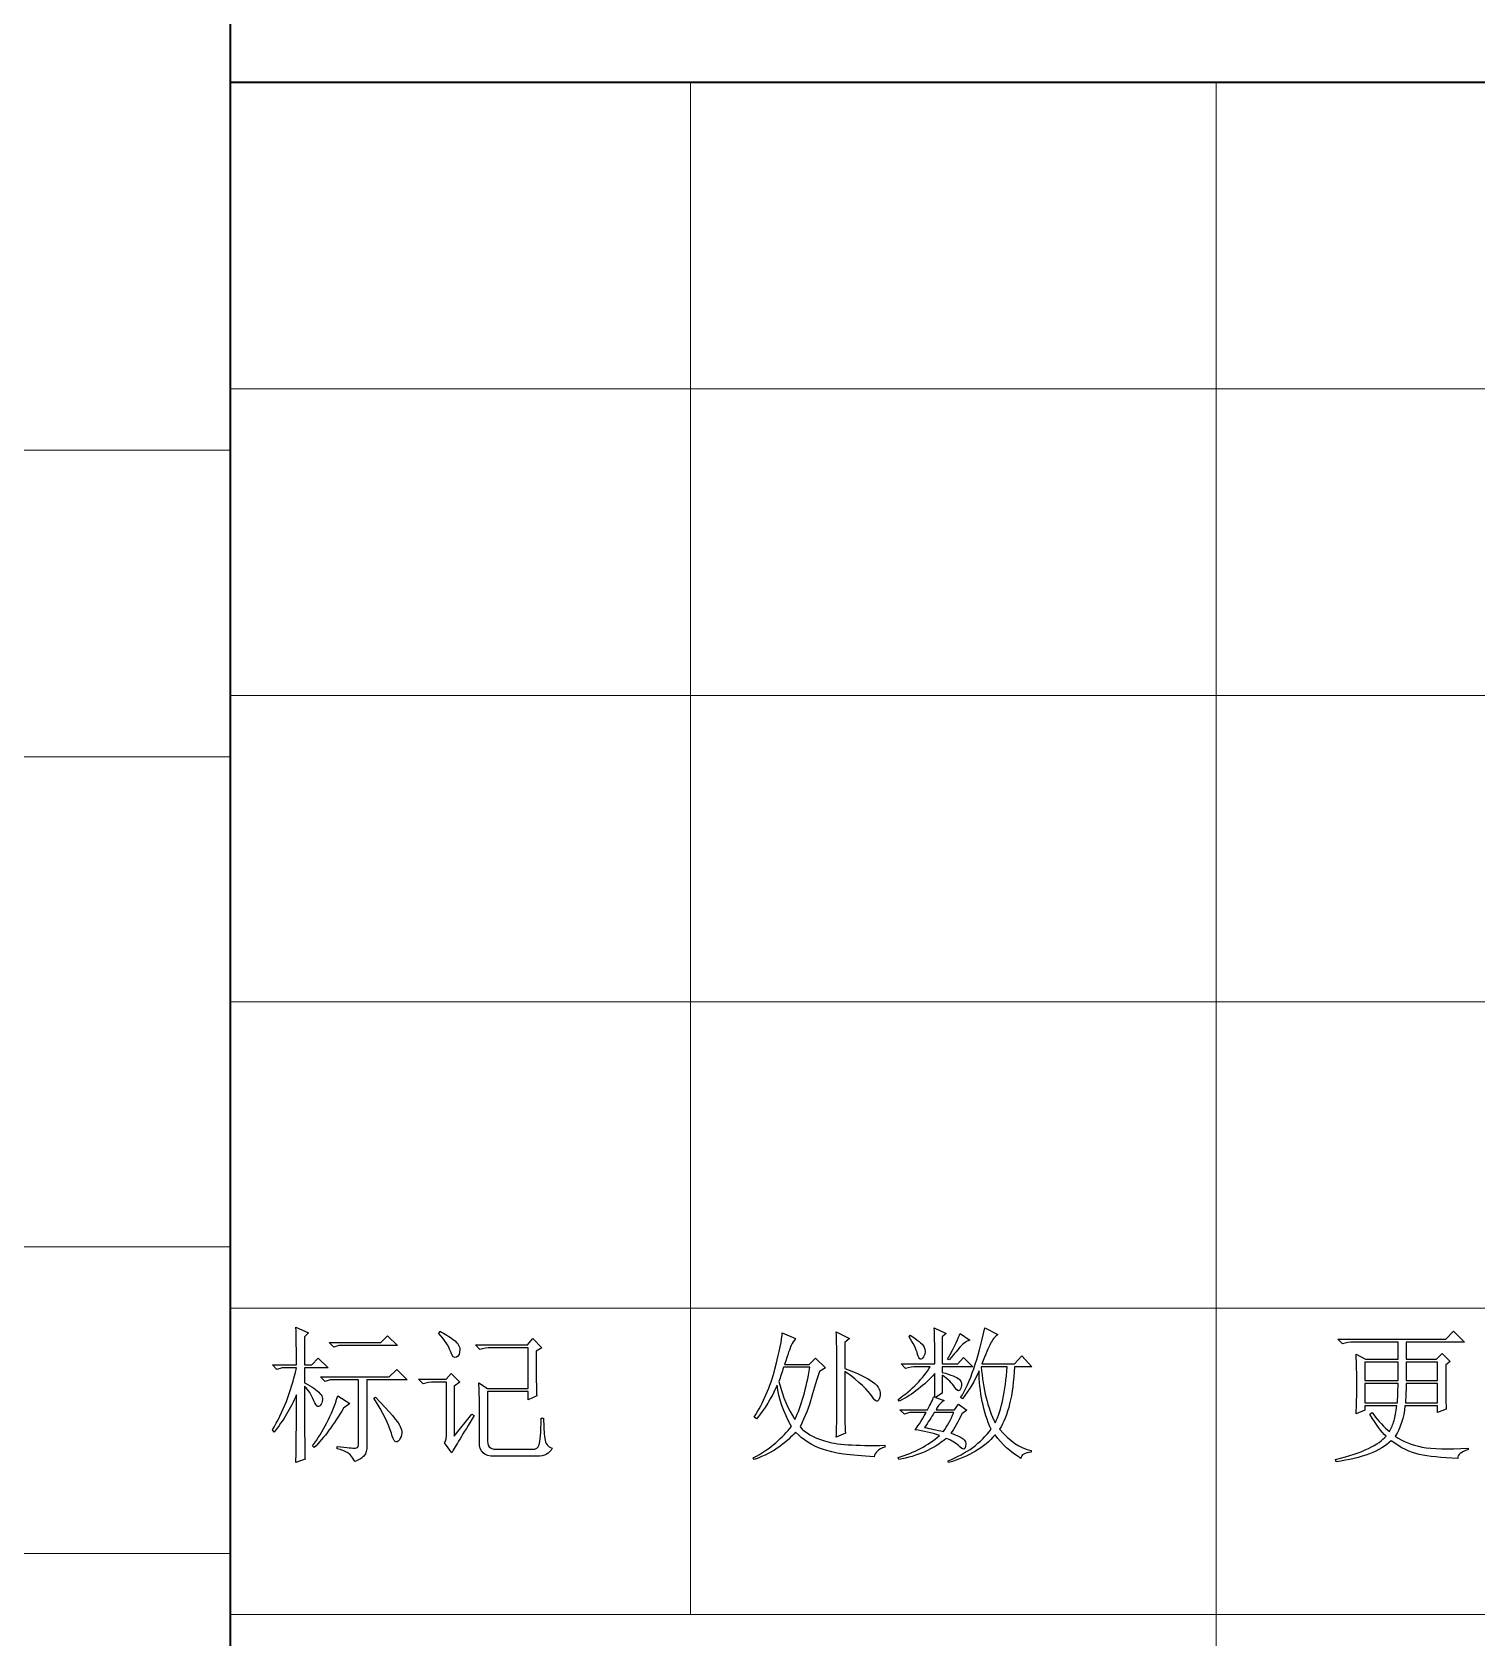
# Model space of a CAD drawing. Header units: millimetres. Extents: x 803 to 1266, y 444 to 714.
# Drawn here: x 1084.6 to 1105.79, y 466.57 to 490.11 of the extents above; entities that cross this region are included whole.
import ezdxf

# ---------------------------------------------------------------- set-up
doc = ezdxf.new("R2010")
doc.units = ezdxf.units.MM
doc.layers.add('layer 1', color=7, linetype='CONTINUOUS')

msp = doc.modelspace()

# ---------------------------------------------------------------- linework, layer by layer
at = {"layer": 'layer 1', "lineweight": 35}
for points in [[(1087.508, 706.822), (1087.508, 706.822), (1087.508, 448.935), (1087.508, 448.935)], [(1261.005, 489.371), (1261.005, 489.371), (1087.508, 489.371), (1087.508, 489.371)]]:
    msp.add_open_spline(points, degree=3, dxfattribs=at)
at = {"layer": 'layer 1', "color": 1, "lineweight": 9}
for points in [[(1087.508, 489.371), (1087.508, 489.371), (1087.508, 489.371), (1087.508, 489.371)], [(1087.508, 489.371), (1087.508, 489.371), (1087.508, 448.935), (1087.508, 448.935)], [(1094.255, 489.371), (1094.255, 489.371), (1094.255, 489.371), (1094.255, 489.371)], [(1094.255, 489.371), (1094.255, 489.371), (1094.255, 466.907), (1094.255, 466.907)], [(1101.966, 489.371), (1101.966, 489.371), (1101.966, 489.371), (1101.966, 489.371)], [(1101.966, 489.371), (1101.966, 489.371), (1101.966, 448.935), (1101.966, 448.935)], [(1145.34, 484.878), (1145.34, 484.878), (1087.508, 484.878), (1087.508, 484.878)], [(1087.508, 483.979), (1087.508, 483.979), (1063.411, 483.979), (1063.411, 483.979)], [(1087.508, 483.979), (1087.508, 483.979), (1087.508, 483.979), (1087.508, 483.979)], [(1145.34, 480.385), (1145.34, 480.385), (1087.508, 480.385), (1087.508, 480.385)], [(1087.508, 479.486), (1087.508, 479.486), (1063.411, 479.486), (1063.411, 479.486)], [(1087.508, 479.486), (1087.508, 479.486), (1087.508, 479.486), (1087.508, 479.486)], [(1145.34, 475.892), (1145.34, 475.892), (1087.508, 475.892), (1087.508, 475.892)], [(1087.508, 472.298), (1087.508, 472.298), (1063.411, 472.298), (1063.411, 472.298)], [(1087.508, 472.298), (1087.508, 472.298), (1087.508, 472.298), (1087.508, 472.298)], [(1145.34, 471.399), (1145.34, 471.399), (1087.508, 471.399), (1087.508, 471.399)], [(1087.508, 467.805), (1087.508, 467.805), (1063.411, 467.805), (1063.411, 467.805)], [(1087.508, 467.805), (1087.508, 467.805), (1087.508, 467.805), (1087.508, 467.805)], [(1203.173, 466.907), (1203.173, 466.907), (1087.508, 466.907), (1087.508, 466.907)]]:
    msp.add_open_spline(points, degree=3, dxfattribs=at)
at = {"layer": 'layer 1', "color": 32, "lineweight": -3}
for points, knots in [([(1088.596, 470.256), (1088.652, 470.205), (1088.698, 470.134), (1088.735, 470.041), (1088.735, 470.041), (1088.771, 469.949), (1088.806, 469.932), (1088.84, 469.991), (1088.84, 469.991), (1088.873, 470.05), (1088.868, 470.103), (1088.823, 470.151), (1088.823, 470.151), (1088.778, 470.199), (1088.702, 470.25), (1088.596, 470.306), (1088.596, 470.306), (1088.596, 470.306), (1088.596, 470.525), (1088.596, 470.525), (1088.596, 470.525), (1088.596, 470.525), (1088.941, 470.525), (1088.941, 470.525), (1088.941, 470.525), (1088.941, 470.525), (1088.798, 470.668), (1088.798, 470.668), (1088.798, 470.668), (1088.798, 470.668), (1088.705, 470.567), (1088.705, 470.567), (1088.705, 470.567), (1088.705, 470.567), (1088.596, 470.567), (1088.596, 470.567), (1088.596, 470.567), (1088.596, 470.567), (1088.596, 470.979), (1088.596, 470.979), (1088.596, 470.979), (1088.596, 470.979), (1088.655, 471.038), (1088.655, 471.038), (1088.655, 471.038), (1088.655, 471.038), (1088.47, 471.122), (1088.47, 471.122), (1088.47, 471.122), (1088.475, 470.965), (1088.478, 470.78), (1088.478, 470.567), (1088.478, 470.567), (1088.478, 470.567), (1088.125, 470.567), (1088.125, 470.567), (1088.125, 470.567), (1088.125, 470.567), (1088.192, 470.5), (1088.192, 470.5), (1088.192, 470.5), (1088.192, 470.5), (1088.268, 470.525), (1088.268, 470.525), (1088.268, 470.525), (1088.268, 470.525), (1088.478, 470.525), (1088.478, 470.525), (1088.478, 470.525), (1088.399, 470.172), (1088.282, 469.869), (1088.125, 469.617), (1088.125, 469.617), (1088.125, 469.617), (1088.15, 469.583), (1088.15, 469.583), (1088.15, 469.583), (1088.285, 469.752), (1088.394, 469.933), (1088.478, 470.13), (1088.478, 470.13), (1088.478, 469.709), (1088.475, 469.379), (1088.47, 469.138), (1088.47, 469.138), (1088.47, 469.138), (1088.604, 469.188), (1088.604, 469.188), (1088.604, 469.188), (1088.599, 469.3), (1088.596, 469.656), (1088.596, 470.256)], [0, 0, 0, 0, 0.043478, 0.043478, 0.043478, 0.043478, 0.086957, 0.086957, 0.086957, 0.086957, 0.130435, 0.130435, 0.130435, 0.130435, 0.173913, 0.173913, 0.173913, 0.173913, 0.217391, 0.217391, 0.217391, 0.217391, 0.26087, 0.26087, 0.26087, 0.26087, 0.304348, 0.304348, 0.304348, 0.304348, 0.347826, 0.347826, 0.347826, 0.347826, 0.391304, 0.391304, 0.391304, 0.391304, 0.434783, 0.434783, 0.434783, 0.434783, 0.478261, 0.478261, 0.478261, 0.478261, 0.521739, 0.521739, 0.521739, 0.521739, 0.565217, 0.565217, 0.565217, 0.565217, 0.608696, 0.608696, 0.608696, 0.608696, 0.652174, 0.652174, 0.652174, 0.652174, 0.695652, 0.695652, 0.695652, 0.695652, 0.73913, 0.73913, 0.73913, 0.73913, 0.782609, 0.782609, 0.782609, 0.782609, 0.826087, 0.826087, 0.826087, 0.826087, 0.869565, 0.869565, 0.869565, 0.869565, 0.913043, 0.913043, 0.913043, 0.913043, 0.956522, 0.956522, 0.956522, 0.956522, 1, 1, 1, 1]), ([(1088.957, 470.895), (1088.957, 470.895), (1089.025, 470.828), (1089.025, 470.828), (1089.025, 470.828), (1089.025, 470.828), (1089.101, 470.853), (1089.101, 470.853), (1089.101, 470.853), (1089.101, 470.853), (1089.958, 470.853), (1089.958, 470.853), (1089.958, 470.853), (1089.958, 470.853), (1089.815, 470.996), (1089.815, 470.996), (1089.815, 470.996), (1089.815, 470.996), (1089.714, 470.895), (1089.714, 470.895), (1089.714, 470.895), (1089.714, 470.895), (1088.957, 470.895), (1088.957, 470.895)], [0, 0, 0, 0, 0.166667, 0.166667, 0.166667, 0.166667, 0.333333, 0.333333, 0.333333, 0.333333, 0.5, 0.5, 0.5, 0.5, 0.666667, 0.666667, 0.666667, 0.666667, 0.833333, 0.833333, 0.833333, 0.833333, 1, 1, 1, 1]), ([(1090.564, 471.03), (1090.653, 470.934), (1090.711, 470.847), (1090.736, 470.769), (1090.736, 470.769), (1090.761, 470.69), (1090.791, 470.661), (1090.824, 470.68), (1090.824, 470.68), (1090.858, 470.7), (1090.875, 470.737), (1090.875, 470.79), (1090.875, 470.79), (1090.875, 470.843), (1090.844, 470.892), (1090.782, 470.937), (1090.782, 470.937), (1090.721, 470.982), (1090.653, 471.024), (1090.581, 471.063), (1090.581, 471.063), (1090.581, 471.063), (1090.564, 471.03), (1090.564, 471.03)], [0, 0, 0, 0, 0.166667, 0.166667, 0.166667, 0.166667, 0.333333, 0.333333, 0.333333, 0.333333, 0.5, 0.5, 0.5, 0.5, 0.666667, 0.666667, 0.666667, 0.666667, 0.833333, 0.833333, 0.833333, 0.833333, 1, 1, 1, 1]), ([(1091.161, 469.44), (1091.161, 469.294), (1091.234, 469.224), (1091.379, 469.23), (1091.379, 469.23), (1091.379, 469.23), (1092.01, 469.23), (1092.01, 469.23), (1092.01, 469.23), (1092.117, 469.23), (1092.189, 469.269), (1092.228, 469.348), (1092.228, 469.348), (1092.167, 469.364), (1092.131, 469.412), (1092.119, 469.491), (1092.119, 469.491), (1092.108, 469.569), (1092.103, 469.667), (1092.103, 469.785), (1092.103, 469.785), (1092.103, 469.785), (1092.069, 469.785), (1092.069, 469.785), (1092.069, 469.785), (1092.063, 469.572), (1092.053, 469.443), (1092.039, 469.398), (1092.039, 469.398), (1092.025, 469.353), (1091.99, 469.331), (1091.934, 469.331), (1091.934, 469.331), (1091.934, 469.331), (1091.404, 469.331), (1091.404, 469.331), (1091.404, 469.331), (1091.315, 469.331), (1091.273, 469.381), (1091.278, 469.482), (1091.278, 469.482), (1091.278, 469.482), (1091.278, 470.18), (1091.278, 470.18), (1091.278, 470.18), (1091.278, 470.18), (1091.875, 470.18), (1091.875, 470.18), (1091.875, 470.18), (1091.875, 470.18), (1091.875, 470.054), (1091.875, 470.054), (1091.875, 470.054), (1091.875, 470.054), (1092.002, 470.113), (1092.002, 470.113), (1092.002, 470.113), (1091.996, 470.197), (1091.993, 470.416), (1091.993, 470.769), (1091.993, 470.769), (1091.993, 470.769), (1092.077, 470.819), (1092.077, 470.819), (1092.077, 470.819), (1092.077, 470.819), (1091.943, 470.954), (1091.943, 470.954), (1091.943, 470.954), (1091.943, 470.954), (1091.867, 470.861), (1091.867, 470.861), (1091.867, 470.861), (1091.867, 470.861), (1091.102, 470.861), (1091.102, 470.861), (1091.102, 470.861), (1091.102, 470.861), (1091.169, 470.794), (1091.169, 470.794), (1091.169, 470.794), (1091.22, 470.811), (1091.276, 470.819), (1091.337, 470.819), (1091.337, 470.819), (1091.337, 470.819), (1091.875, 470.819), (1091.875, 470.819), (1091.875, 470.819), (1091.875, 470.819), (1091.875, 470.222), (1091.875, 470.222), (1091.875, 470.222), (1091.875, 470.222), (1091.278, 470.222), (1091.278, 470.222), (1091.278, 470.222), (1091.278, 470.222), (1091.152, 470.306), (1091.152, 470.306), (1091.152, 470.306), (1091.158, 470.205), (1091.161, 470.11), (1091.161, 470.021), (1091.161, 470.021), (1091.161, 470.021), (1091.161, 469.44), (1091.161, 469.44)], [0, 0, 0, 0, 0.037037, 0.037037, 0.037037, 0.037037, 0.074074, 0.074074, 0.074074, 0.074074, 0.111111, 0.111111, 0.111111, 0.111111, 0.148148, 0.148148, 0.148148, 0.148148, 0.185185, 0.185185, 0.185185, 0.185185, 0.222222, 0.222222, 0.222222, 0.222222, 0.259259, 0.259259, 0.259259, 0.259259, 0.296296, 0.296296, 0.296296, 0.296296, 0.333333, 0.333333, 0.333333, 0.333333, 0.37037, 0.37037, 0.37037, 0.37037, 0.407407, 0.407407, 0.407407, 0.407407, 0.444444, 0.444444, 0.444444, 0.444444, 0.481481, 0.481481, 0.481481, 0.481481, 0.518519, 0.518519, 0.518519, 0.518519, 0.555556, 0.555556, 0.555556, 0.555556, 0.592593, 0.592593, 0.592593, 0.592593, 0.62963, 0.62963, 0.62963, 0.62963, 0.666667, 0.666667, 0.666667, 0.666667, 0.703704, 0.703704, 0.703704, 0.703704, 0.740741, 0.740741, 0.740741, 0.740741, 0.777778, 0.777778, 0.777778, 0.777778, 0.814815, 0.814815, 0.814815, 0.814815, 0.851852, 0.851852, 0.851852, 0.851852, 0.888889, 0.888889, 0.888889, 0.888889, 0.925926, 0.925926, 0.925926, 0.925926, 0.962963, 0.962963, 0.962963, 0.962963, 1, 1, 1, 1]), ([(1096.235, 470.525), (1096.235, 470.525), (1096.092, 470.668), (1096.092, 470.668), (1096.092, 470.668), (1096.092, 470.668), (1095.999, 470.575), (1095.999, 470.575), (1095.999, 470.575), (1095.999, 470.575), (1095.638, 470.575), (1095.638, 470.575), (1095.638, 470.575), (1095.683, 470.721), (1095.715, 470.814), (1095.734, 470.853), (1095.734, 470.853), (1095.754, 470.892), (1095.775, 470.926), (1095.798, 470.954), (1095.798, 470.954), (1095.798, 470.954), (1095.604, 471.038), (1095.604, 471.038), (1095.604, 471.038), (1095.599, 470.943), (1095.562, 470.766), (1095.495, 470.508), (1095.495, 470.508), (1095.428, 470.25), (1095.327, 470.015), (1095.192, 469.802), (1095.192, 469.802), (1095.192, 469.802), (1095.226, 469.777), (1095.226, 469.777), (1095.226, 469.777), (1095.343, 469.917), (1095.445, 470.082), (1095.529, 470.273), (1095.529, 470.273), (1095.551, 470.077), (1095.621, 469.875), (1095.739, 469.667), (1095.739, 469.667), (1095.677, 469.589), (1095.6, 469.509), (1095.507, 469.428), (1095.507, 469.428), (1095.415, 469.346), (1095.304, 469.272), (1095.176, 469.205), (1095.176, 469.205), (1095.176, 469.205), (1095.192, 469.18), (1095.192, 469.18), (1095.192, 469.18), (1095.343, 469.236), (1095.468, 469.3), (1095.566, 469.373), (1095.566, 469.373), (1095.665, 469.446), (1095.742, 469.516), (1095.798, 469.583), (1095.798, 469.583), (1095.904, 469.471), (1096.036, 469.387), (1096.193, 469.331), (1096.193, 469.331), (1096.35, 469.275), (1096.602, 469.238), (1096.95, 469.222), (1096.95, 469.222), (1096.961, 469.283), (1097.014, 469.331), (1097.109, 469.364), (1097.109, 469.364), (1097.109, 469.364), (1097.109, 469.39), (1097.109, 469.39), (1097.109, 469.39), (1096.683, 469.379), (1096.388, 469.4), (1096.222, 469.453), (1096.222, 469.453), (1096.057, 469.506), (1095.938, 469.575), (1095.865, 469.659), (1095.865, 469.659), (1095.938, 469.81), (1095.994, 469.955), (1096.033, 470.092), (1096.033, 470.092), (1096.072, 470.229), (1096.112, 470.357), (1096.151, 470.474), (1096.151, 470.474), (1096.151, 470.474), (1096.235, 470.525), (1096.235, 470.525)], [0, 0, 0, 0, 0.04, 0.04, 0.04, 0.04, 0.08, 0.08, 0.08, 0.08, 0.12, 0.12, 0.12, 0.12, 0.16, 0.16, 0.16, 0.16, 0.2, 0.2, 0.2, 0.2, 0.24, 0.24, 0.24, 0.24, 0.28, 0.28, 0.28, 0.28, 0.32, 0.32, 0.32, 0.32, 0.36, 0.36, 0.36, 0.36, 0.4, 0.4, 0.4, 0.4, 0.44, 0.44, 0.44, 0.44, 0.48, 0.48, 0.48, 0.48, 0.52, 0.52, 0.52, 0.52, 0.56, 0.56, 0.56, 0.56, 0.6, 0.6, 0.6, 0.6, 0.64, 0.64, 0.64, 0.64, 0.68, 0.68, 0.68, 0.68, 0.72, 0.72, 0.72, 0.72, 0.76, 0.76, 0.76, 0.76, 0.8, 0.8, 0.8, 0.8, 0.84, 0.84, 0.84, 0.84, 0.88, 0.88, 0.88, 0.88, 0.92, 0.92, 0.92, 0.92, 0.96, 0.96, 0.96, 0.96, 1, 1, 1, 1]), ([(1096.521, 470.474), (1096.734, 470.318), (1096.867, 470.194), (1096.92, 470.105), (1096.92, 470.105), (1096.973, 470.015), (1097.011, 470.012), (1097.034, 470.096), (1097.034, 470.096), (1097.056, 470.18), (1097.021, 470.255), (1096.929, 470.319), (1096.929, 470.319), (1096.836, 470.383), (1096.7, 470.449), (1096.521, 470.516), (1096.521, 470.516), (1096.521, 470.516), (1096.521, 470.895), (1096.521, 470.895), (1096.521, 470.895), (1096.521, 470.895), (1096.588, 470.954), (1096.588, 470.954), (1096.588, 470.954), (1096.588, 470.954), (1096.395, 471.055), (1096.395, 471.055), (1096.395, 471.055), (1096.4, 470.92), (1096.403, 470.816), (1096.403, 470.744), (1096.403, 470.744), (1096.403, 470.744), (1096.403, 469.835), (1096.403, 469.835), (1096.403, 469.835), (1096.403, 469.723), (1096.4, 469.614), (1096.395, 469.508), (1096.395, 469.508), (1096.395, 469.508), (1096.529, 469.566), (1096.529, 469.566), (1096.529, 469.566), (1096.523, 469.662), (1096.521, 469.752), (1096.521, 469.835), (1096.521, 469.835), (1096.521, 469.835), (1096.521, 470.474), (1096.521, 470.474)], [0, 0, 0, 0, 0.076923, 0.076923, 0.076923, 0.076923, 0.153846, 0.153846, 0.153846, 0.153846, 0.230769, 0.230769, 0.230769, 0.230769, 0.307692, 0.307692, 0.307692, 0.307692, 0.384615, 0.384615, 0.384615, 0.384615, 0.461538, 0.461538, 0.461538, 0.461538, 0.538462, 0.538462, 0.538462, 0.538462, 0.615385, 0.615385, 0.615385, 0.615385, 0.692308, 0.692308, 0.692308, 0.692308, 0.769231, 0.769231, 0.769231, 0.769231, 0.846154, 0.846154, 0.846154, 0.846154, 0.923077, 0.923077, 0.923077, 0.923077, 1, 1, 1, 1]), ([(1097.833, 471.113), (1097.838, 470.962), (1097.841, 470.786), (1097.841, 470.584), (1097.841, 470.584), (1097.841, 470.584), (1097.345, 470.584), (1097.345, 470.584), (1097.345, 470.584), (1097.345, 470.584), (1097.412, 470.516), (1097.412, 470.516), (1097.412, 470.516), (1097.463, 470.533), (1097.519, 470.542), (1097.58, 470.542), (1097.58, 470.542), (1097.58, 470.542), (1097.774, 470.542), (1097.774, 470.542), (1097.774, 470.542), (1097.667, 470.368), (1097.51, 470.208), (1097.303, 470.063), (1097.303, 470.063), (1097.303, 470.063), (1097.32, 470.037), (1097.32, 470.037), (1097.32, 470.037), (1097.516, 470.138), (1097.69, 470.273), (1097.841, 470.441), (1097.841, 470.441), (1097.841, 470.441), (1097.841, 470.096), (1097.841, 470.096), (1097.841, 470.096), (1097.841, 470.096), (1097.824, 470.105), (1097.824, 470.105), (1097.824, 470.105), (1097.808, 470.054), (1097.777, 469.99), (1097.732, 469.911), (1097.732, 469.911), (1097.732, 469.911), (1097.328, 469.911), (1097.328, 469.911), (1097.328, 469.911), (1097.328, 469.911), (1097.395, 469.844), (1097.395, 469.844), (1097.395, 469.844), (1097.395, 469.844), (1097.471, 469.869), (1097.471, 469.869), (1097.471, 469.869), (1097.471, 469.869), (1097.715, 469.869), (1097.715, 469.869), (1097.715, 469.869), (1097.636, 469.735), (1097.58, 469.65), (1097.547, 469.617), (1097.547, 469.617), (1097.676, 469.6), (1097.796, 469.572), (1097.908, 469.533), (1097.908, 469.533), (1097.74, 469.387), (1097.538, 469.28), (1097.303, 469.213), (1097.303, 469.213), (1097.303, 469.213), (1097.311, 469.18), (1097.311, 469.18), (1097.311, 469.18), (1097.586, 469.23), (1097.819, 469.334), (1098.009, 469.491), (1098.009, 469.491), (1098.093, 469.457), (1098.159, 469.416), (1098.207, 469.369), (1098.207, 469.369), (1098.255, 469.321), (1098.283, 469.322), (1098.291, 469.373), (1098.291, 469.373), (1098.299, 469.424), (1098.288, 469.461), (1098.257, 469.486), (1098.257, 469.486), (1098.226, 469.512), (1098.166, 469.538), (1098.077, 469.566), (1098.077, 469.566), (1098.127, 469.633), (1098.18, 469.729), (1098.236, 469.852), (1098.236, 469.852), (1098.236, 469.852), (1098.312, 469.903), (1098.312, 469.903), (1098.312, 469.903), (1098.312, 469.903), (1098.186, 469.995), (1098.186, 469.995), (1098.186, 469.995), (1098.186, 469.995), (1098.127, 469.911), (1098.127, 469.911), (1098.127, 469.911), (1098.127, 469.911), (1097.858, 469.911), (1097.858, 469.911), (1097.858, 469.911), (1097.897, 469.978), (1097.936, 470.023), (1097.976, 470.046), (1097.976, 470.046), (1097.976, 470.046), (1097.85, 470.088), (1097.85, 470.088), (1097.85, 470.088), (1097.85, 470.088), (1097.95, 470.155), (1097.95, 470.155), (1097.95, 470.155), (1097.95, 470.155), (1097.95, 470.416), (1097.95, 470.416), (1097.95, 470.416), (1098.034, 470.36), (1098.096, 470.301), (1098.136, 470.239), (1098.136, 470.239), (1098.175, 470.177), (1098.204, 470.173), (1098.224, 470.227), (1098.224, 470.227), (1098.243, 470.28), (1098.235, 470.323), (1098.198, 470.357), (1098.198, 470.357), (1098.162, 470.391), (1098.079, 470.424), (1097.95, 470.458), (1097.95, 470.458), (1097.95, 470.458), (1097.95, 470.542), (1097.95, 470.542), (1097.95, 470.542), (1097.95, 470.542), (1098.396, 470.542), (1098.396, 470.542), (1098.396, 470.542), (1098.396, 470.542), (1098.261, 470.677), (1098.261, 470.677), (1098.261, 470.677), (1098.261, 470.677), (1098.177, 470.584), (1098.177, 470.584), (1098.177, 470.584), (1098.177, 470.584), (1097.95, 470.584), (1097.95, 470.584), (1097.95, 470.584), (1097.95, 470.584), (1097.95, 470.979), (1097.95, 470.979), (1097.95, 470.979), (1097.95, 470.979), (1098.009, 471.03), (1098.009, 471.03), (1098.009, 471.03), (1098.009, 471.03), (1097.833, 471.113), (1097.833, 471.113)], [0, 0, 0, 0, 0.022222, 0.022222, 0.022222, 0.022222, 0.044444, 0.044444, 0.044444, 0.044444, 0.066667, 0.066667, 0.066667, 0.066667, 0.088889, 0.088889, 0.088889, 0.088889, 0.111111, 0.111111, 0.111111, 0.111111, 0.133333, 0.133333, 0.133333, 0.133333, 0.155556, 0.155556, 0.155556, 0.155556, 0.177778, 0.177778, 0.177778, 0.177778, 0.2, 0.2, 0.2, 0.2, 0.222222, 0.222222, 0.222222, 0.222222, 0.244444, 0.244444, 0.244444, 0.244444, 0.266667, 0.266667, 0.266667, 0.266667, 0.288889, 0.288889, 0.288889, 0.288889, 0.311111, 0.311111, 0.311111, 0.311111, 0.333333, 0.333333, 0.333333, 0.333333, 0.355556, 0.355556, 0.355556, 0.355556, 0.377778, 0.377778, 0.377778, 0.377778, 0.4, 0.4, 0.4, 0.4, 0.422222, 0.422222, 0.422222, 0.422222, 0.444444, 0.444444, 0.444444, 0.444444, 0.466667, 0.466667, 0.466667, 0.466667, 0.488889, 0.488889, 0.488889, 0.488889, 0.511111, 0.511111, 0.511111, 0.511111, 0.533333, 0.533333, 0.533333, 0.533333, 0.555556, 0.555556, 0.555556, 0.555556, 0.577778, 0.577778, 0.577778, 0.577778, 0.6, 0.6, 0.6, 0.6, 0.622222, 0.622222, 0.622222, 0.622222, 0.644444, 0.644444, 0.644444, 0.644444, 0.666667, 0.666667, 0.666667, 0.666667, 0.688889, 0.688889, 0.688889, 0.688889, 0.711111, 0.711111, 0.711111, 0.711111, 0.733333, 0.733333, 0.733333, 0.733333, 0.755556, 0.755556, 0.755556, 0.755556, 0.777778, 0.777778, 0.777778, 0.777778, 0.8, 0.8, 0.8, 0.8, 0.822222, 0.822222, 0.822222, 0.822222, 0.844444, 0.844444, 0.844444, 0.844444, 0.866667, 0.866667, 0.866667, 0.866667, 0.888889, 0.888889, 0.888889, 0.888889, 0.911111, 0.911111, 0.911111, 0.911111, 0.933333, 0.933333, 0.933333, 0.933333, 0.955556, 0.955556, 0.955556, 0.955556, 0.977778, 0.977778, 0.977778, 0.977778, 1, 1, 1, 1]), ([(1097.479, 471.004), (1097.479, 471.004), (1097.463, 470.979), (1097.463, 470.979), (1097.463, 470.979), (1097.524, 470.889), (1097.567, 470.804), (1097.589, 470.723), (1097.589, 470.723), (1097.611, 470.641), (1097.639, 470.629), (1097.673, 470.685), (1097.673, 470.685), (1097.706, 470.741), (1097.709, 470.791), (1097.681, 470.836), (1097.681, 470.836), (1097.653, 470.881), (1097.586, 470.937), (1097.479, 471.004)], [0, 0, 0, 0, 0.2, 0.2, 0.2, 0.2, 0.4, 0.4, 0.4, 0.4, 0.6, 0.6, 0.6, 0.6, 0.8, 0.8, 0.8, 0.8, 1, 1, 1, 1]), ([(1098.211, 471.03), (1098.194, 470.974), (1098.133, 470.847), (1098.026, 470.651), (1098.026, 470.651), (1098.026, 470.651), (1098.051, 470.643), (1098.051, 470.643), (1098.051, 470.643), (1098.13, 470.732), (1098.187, 470.8), (1098.224, 470.844), (1098.224, 470.844), (1098.26, 470.889), (1098.303, 470.918), (1098.354, 470.929), (1098.354, 470.929), (1098.354, 470.929), (1098.211, 471.03), (1098.211, 471.03)], [0, 0, 0, 0, 0.2, 0.2, 0.2, 0.2, 0.4, 0.4, 0.4, 0.4, 0.6, 0.6, 0.6, 0.6, 0.8, 0.8, 0.8, 0.8, 1, 1, 1, 1]), ([(1098.573, 471.113), (1098.477, 470.654), (1098.36, 470.312), (1098.219, 470.088), (1098.219, 470.088), (1098.219, 470.088), (1098.245, 470.071), (1098.245, 470.071), (1098.245, 470.071), (1098.346, 470.2), (1098.427, 470.337), (1098.489, 470.483), (1098.489, 470.483), (1098.494, 470.169), (1098.553, 469.883), (1098.665, 469.625), (1098.665, 469.625), (1098.519, 469.424), (1098.309, 469.269), (1098.034, 469.163), (1098.034, 469.163), (1098.034, 469.163), (1098.043, 469.138), (1098.043, 469.138), (1098.043, 469.138), (1098.34, 469.222), (1098.567, 469.356), (1098.724, 469.541), (1098.724, 469.541), (1098.825, 469.407), (1098.951, 469.292), (1099.102, 469.196), (1099.102, 469.196), (1099.108, 469.252), (1099.158, 469.283), (1099.254, 469.289), (1099.254, 469.289), (1099.254, 469.289), (1099.254, 469.314), (1099.254, 469.314), (1099.254, 469.314), (1099.091, 469.348), (1098.937, 469.452), (1098.791, 469.625), (1098.791, 469.625), (1098.914, 469.816), (1098.988, 470.121), (1099.01, 470.542), (1099.01, 470.542), (1099.01, 470.542), (1099.262, 470.542), (1099.262, 470.542), (1099.262, 470.542), (1099.262, 470.542), (1099.119, 470.702), (1099.119, 470.702), (1099.119, 470.702), (1099.119, 470.702), (1099.01, 470.584), (1099.01, 470.584), (1099.01, 470.584), (1099.01, 470.584), (1098.531, 470.584), (1098.531, 470.584), (1098.531, 470.584), (1098.587, 470.724), (1098.629, 470.824), (1098.657, 470.882), (1098.657, 470.882), (1098.685, 470.941), (1098.721, 470.985), (1098.766, 471.013), (1098.766, 471.013), (1098.766, 471.013), (1098.573, 471.113), (1098.573, 471.113)], [0, 0, 0, 0, 0.052632, 0.052632, 0.052632, 0.052632, 0.105263, 0.105263, 0.105263, 0.105263, 0.157895, 0.157895, 0.157895, 0.157895, 0.210526, 0.210526, 0.210526, 0.210526, 0.263158, 0.263158, 0.263158, 0.263158, 0.315789, 0.315789, 0.315789, 0.315789, 0.368421, 0.368421, 0.368421, 0.368421, 0.421053, 0.421053, 0.421053, 0.421053, 0.473684, 0.473684, 0.473684, 0.473684, 0.526316, 0.526316, 0.526316, 0.526316, 0.578947, 0.578947, 0.578947, 0.578947, 0.631579, 0.631579, 0.631579, 0.631579, 0.684211, 0.684211, 0.684211, 0.684211, 0.736842, 0.736842, 0.736842, 0.736842, 0.789474, 0.789474, 0.789474, 0.789474, 0.842105, 0.842105, 0.842105, 0.842105, 0.894737, 0.894737, 0.894737, 0.894737, 0.947368, 0.947368, 0.947368, 0.947368, 1, 1, 1, 1]), ([(1104.021, 469.852), (1104.021, 469.852), (1104.147, 469.903), (1104.147, 469.903), (1104.147, 469.903), (1104.147, 469.903), (1104.147, 469.97), (1104.147, 469.97), (1104.147, 469.97), (1104.147, 469.97), (1104.618, 469.97), (1104.618, 469.97), (1104.618, 469.97), (1104.607, 469.88), (1104.593, 469.808), (1104.576, 469.752), (1104.576, 469.752), (1104.559, 469.695), (1104.537, 469.642), (1104.509, 469.592), (1104.509, 469.592), (1104.436, 469.648), (1104.351, 469.74), (1104.256, 469.869), (1104.256, 469.869), (1104.256, 469.869), (1104.223, 469.844), (1104.223, 469.844), (1104.223, 469.844), (1104.312, 469.693), (1104.391, 469.586), (1104.458, 469.524), (1104.458, 469.524), (1104.408, 469.463), (1104.322, 469.402), (1104.202, 469.344), (1104.202, 469.344), (1104.081, 469.285), (1103.92, 469.23), (1103.718, 469.18), (1103.718, 469.18), (1103.718, 469.18), (1103.726, 469.146), (1103.726, 469.146), (1103.726, 469.146), (1103.917, 469.174), (1104.08, 469.213), (1104.214, 469.264), (1104.214, 469.264), (1104.349, 469.314), (1104.455, 469.379), (1104.534, 469.457), (1104.534, 469.457), (1104.674, 469.35), (1104.811, 469.283), (1104.946, 469.255), (1104.946, 469.255), (1105.081, 469.227), (1105.268, 469.208), (1105.509, 469.196), (1105.509, 469.196), (1105.509, 469.252), (1105.56, 469.294), (1105.661, 469.322), (1105.661, 469.322), (1105.661, 469.322), (1105.661, 469.348), (1105.661, 469.348), (1105.661, 469.348), (1105.364, 469.331), (1105.139, 469.336), (1104.988, 469.364), (1104.988, 469.364), (1104.837, 469.393), (1104.705, 469.446), (1104.593, 469.524), (1104.593, 469.524), (1104.671, 469.642), (1104.719, 469.791), (1104.736, 469.97), (1104.736, 469.97), (1104.736, 469.97), (1105.215, 469.97), (1105.215, 469.97), (1105.215, 469.97), (1105.215, 469.97), (1105.215, 469.869), (1105.215, 469.869), (1105.215, 469.869), (1105.215, 469.869), (1105.341, 469.919), (1105.341, 469.919), (1105.341, 469.919), (1105.336, 470.026), (1105.333, 470.242), (1105.333, 470.567), (1105.333, 470.567), (1105.333, 470.567), (1105.4, 470.618), (1105.4, 470.618), (1105.4, 470.618), (1105.4, 470.618), (1105.282, 470.735), (1105.282, 470.735), (1105.282, 470.735), (1105.282, 470.735), (1105.198, 470.651), (1105.198, 470.651), (1105.198, 470.651), (1105.198, 470.651), (1104.753, 470.651), (1104.753, 470.651), (1104.753, 470.651), (1104.753, 470.651), (1104.753, 470.904), (1104.753, 470.904), (1104.753, 470.904), (1104.753, 470.904), (1105.61, 470.904), (1105.61, 470.904), (1105.61, 470.904), (1105.61, 470.904), (1105.45, 471.063), (1105.45, 471.063), (1105.45, 471.063), (1105.45, 471.063), (1105.333, 470.946), (1105.333, 470.946), (1105.333, 470.946), (1105.333, 470.946), (1103.752, 470.946), (1103.752, 470.946), (1103.752, 470.946), (1103.752, 470.946), (1103.819, 470.878), (1103.819, 470.878), (1103.819, 470.878), (1103.87, 470.895), (1103.926, 470.904), (1103.987, 470.904), (1103.987, 470.904), (1103.987, 470.904), (1104.635, 470.904), (1104.635, 470.904), (1104.635, 470.904), (1104.635, 470.904), (1104.635, 470.651), (1104.635, 470.651), (1104.635, 470.651), (1104.635, 470.651), (1104.155, 470.651), (1104.155, 470.651), (1104.155, 470.651), (1104.155, 470.651), (1104.021, 470.727), (1104.021, 470.727), (1104.021, 470.727), (1104.026, 470.587), (1104.029, 470.437), (1104.029, 470.277), (1104.029, 470.277), (1104.029, 470.117), (1104.026, 469.976), (1104.021, 469.852)], [0, 0, 0, 0, 0.02439, 0.02439, 0.02439, 0.02439, 0.04878, 0.04878, 0.04878, 0.04878, 0.073171, 0.073171, 0.073171, 0.073171, 0.097561, 0.097561, 0.097561, 0.097561, 0.121951, 0.121951, 0.121951, 0.121951, 0.146341, 0.146341, 0.146341, 0.146341, 0.170732, 0.170732, 0.170732, 0.170732, 0.195122, 0.195122, 0.195122, 0.195122, 0.219512, 0.219512, 0.219512, 0.219512, 0.243902, 0.243902, 0.243902, 0.243902, 0.268293, 0.268293, 0.268293, 0.268293, 0.292683, 0.292683, 0.292683, 0.292683, 0.317073, 0.317073, 0.317073, 0.317073, 0.341463, 0.341463, 0.341463, 0.341463, 0.365854, 0.365854, 0.365854, 0.365854, 0.390244, 0.390244, 0.390244, 0.390244, 0.414634, 0.414634, 0.414634, 0.414634, 0.439024, 0.439024, 0.439024, 0.439024, 0.463415, 0.463415, 0.463415, 0.463415, 0.487805, 0.487805, 0.487805, 0.487805, 0.512195, 0.512195, 0.512195, 0.512195, 0.536585, 0.536585, 0.536585, 0.536585, 0.560976, 0.560976, 0.560976, 0.560976, 0.585366, 0.585366, 0.585366, 0.585366, 0.609756, 0.609756, 0.609756, 0.609756, 0.634146, 0.634146, 0.634146, 0.634146, 0.658537, 0.658537, 0.658537, 0.658537, 0.682927, 0.682927, 0.682927, 0.682927, 0.707317, 0.707317, 0.707317, 0.707317, 0.731707, 0.731707, 0.731707, 0.731707, 0.756098, 0.756098, 0.756098, 0.756098, 0.780488, 0.780488, 0.780488, 0.780488, 0.804878, 0.804878, 0.804878, 0.804878, 0.829268, 0.829268, 0.829268, 0.829268, 0.853659, 0.853659, 0.853659, 0.853659, 0.878049, 0.878049, 0.878049, 0.878049, 0.902439, 0.902439, 0.902439, 0.902439, 0.926829, 0.926829, 0.926829, 0.926829, 0.95122, 0.95122, 0.95122, 0.95122, 0.97561, 0.97561, 0.97561, 0.97561, 1, 1, 1, 1]), ([(1089.075, 469.373), (1089.075, 469.373), (1089.075, 469.339), (1089.075, 469.339), (1089.075, 469.339), (1089.137, 469.322), (1089.186, 469.304), (1089.222, 469.285), (1089.222, 469.285), (1089.259, 469.265), (1089.296, 469.222), (1089.336, 469.154), (1089.336, 469.154), (1089.398, 469.177), (1089.443, 469.205), (1089.47, 469.238), (1089.47, 469.238), (1089.498, 469.272), (1089.512, 469.32), (1089.512, 469.381), (1089.512, 469.381), (1089.512, 469.381), (1089.512, 470.349), (1089.512, 470.349), (1089.512, 470.349), (1089.512, 470.349), (1090.101, 470.349), (1090.101, 470.349), (1090.101, 470.349), (1090.101, 470.349), (1089.95, 470.5), (1089.95, 470.5), (1089.95, 470.5), (1089.95, 470.5), (1089.84, 470.391), (1089.84, 470.391), (1089.84, 470.391), (1089.84, 470.391), (1088.831, 470.391), (1088.831, 470.391), (1088.831, 470.391), (1088.831, 470.391), (1088.899, 470.323), (1088.899, 470.323), (1088.899, 470.323), (1088.899, 470.323), (1088.974, 470.349), (1088.974, 470.349), (1088.974, 470.349), (1088.974, 470.349), (1089.386, 470.349), (1089.386, 470.349), (1089.386, 470.349), (1089.386, 470.349), (1089.386, 469.39), (1089.386, 469.39), (1089.386, 469.39), (1089.386, 469.362), (1089.371, 469.348), (1089.34, 469.348), (1089.34, 469.348), (1089.309, 469.348), (1089.221, 469.356), (1089.075, 469.373)], [0, 0, 0, 0, 0.0625, 0.0625, 0.0625, 0.0625, 0.125, 0.125, 0.125, 0.125, 0.1875, 0.1875, 0.1875, 0.1875, 0.25, 0.25, 0.25, 0.25, 0.3125, 0.3125, 0.3125, 0.3125, 0.375, 0.375, 0.375, 0.375, 0.4375, 0.4375, 0.4375, 0.4375, 0.5, 0.5, 0.5, 0.5, 0.5625, 0.5625, 0.5625, 0.5625, 0.625, 0.625, 0.625, 0.625, 0.6875, 0.6875, 0.6875, 0.6875, 0.75, 0.75, 0.75, 0.75, 0.8125, 0.8125, 0.8125, 0.8125, 0.875, 0.875, 0.875, 0.875, 0.9375, 0.9375, 0.9375, 0.9375, 1, 1, 1, 1]), ([(1090.648, 469.424), (1090.648, 469.424), (1090.757, 469.28), (1090.757, 469.28), (1090.757, 469.28), (1090.807, 469.37), (1090.917, 469.552), (1091.085, 469.827), (1091.085, 469.827), (1091.085, 469.827), (1091.051, 469.844), (1091.051, 469.844), (1091.051, 469.844), (1091.051, 469.844), (1090.791, 469.524), (1090.791, 469.524), (1090.791, 469.524), (1090.791, 469.524), (1090.791, 470.256), (1090.791, 470.256), (1090.791, 470.256), (1090.791, 470.256), (1090.875, 470.315), (1090.875, 470.315), (1090.875, 470.315), (1090.875, 470.315), (1090.748, 470.441), (1090.748, 470.441), (1090.748, 470.441), (1090.748, 470.441), (1090.673, 470.357), (1090.673, 470.357), (1090.673, 470.357), (1090.673, 470.357), (1090.269, 470.357), (1090.269, 470.357), (1090.269, 470.357), (1090.269, 470.357), (1090.337, 470.29), (1090.337, 470.29), (1090.337, 470.29), (1090.387, 470.306), (1090.443, 470.315), (1090.505, 470.315), (1090.505, 470.315), (1090.505, 470.315), (1090.681, 470.315), (1090.681, 470.315), (1090.681, 470.315), (1090.681, 470.315), (1090.681, 469.575), (1090.681, 469.575), (1090.681, 469.575), (1090.681, 469.508), (1090.67, 469.457), (1090.648, 469.424)], [0, 0, 0, 0, 0.071429, 0.071429, 0.071429, 0.071429, 0.142857, 0.142857, 0.142857, 0.142857, 0.214286, 0.214286, 0.214286, 0.214286, 0.285714, 0.285714, 0.285714, 0.285714, 0.357143, 0.357143, 0.357143, 0.357143, 0.428571, 0.428571, 0.428571, 0.428571, 0.5, 0.5, 0.5, 0.5, 0.571429, 0.571429, 0.571429, 0.571429, 0.642857, 0.642857, 0.642857, 0.642857, 0.714286, 0.714286, 0.714286, 0.714286, 0.785714, 0.785714, 0.785714, 0.785714, 0.857143, 0.857143, 0.857143, 0.857143, 0.928571, 0.928571, 0.928571, 0.928571, 1, 1, 1, 1]), ([(1095.621, 470.533), (1095.621, 470.533), (1096.008, 470.533), (1096.008, 470.533), (1096.008, 470.533), (1095.957, 470.225), (1095.884, 469.97), (1095.789, 469.768), (1095.789, 469.768), (1095.688, 469.914), (1095.61, 470.099), (1095.554, 470.323), (1095.554, 470.323), (1095.576, 470.391), (1095.599, 470.461), (1095.621, 470.533)], [0, 0, 0, 0, 0.25, 0.25, 0.25, 0.25, 0.5, 0.5, 0.5, 0.5, 0.75, 0.75, 0.75, 0.75, 1, 1, 1, 1]), ([(1098.522, 470.542), (1098.522, 470.542), (1098.9, 470.542), (1098.9, 470.542), (1098.9, 470.542), (1098.878, 470.177), (1098.819, 469.903), (1098.724, 469.718), (1098.724, 469.718), (1098.617, 469.936), (1098.55, 470.211), (1098.522, 470.542)], [0, 0, 0, 0, 0.333333, 0.333333, 0.333333, 0.333333, 0.666667, 0.666667, 0.666667, 0.666667, 1, 1, 1, 1]), ([(1104.147, 470.609), (1104.147, 470.609), (1104.635, 470.609), (1104.635, 470.609), (1104.635, 470.609), (1104.635, 470.609), (1104.635, 470.34), (1104.635, 470.34), (1104.635, 470.34), (1104.635, 470.34), (1104.147, 470.34), (1104.147, 470.34), (1104.147, 470.34), (1104.147, 470.34), (1104.147, 470.609), (1104.147, 470.609)], [0, 0, 0, 0, 0.25, 0.25, 0.25, 0.25, 0.5, 0.5, 0.5, 0.5, 0.75, 0.75, 0.75, 0.75, 1, 1, 1, 1]), ([(1104.753, 470.609), (1104.753, 470.609), (1105.215, 470.609), (1105.215, 470.609), (1105.215, 470.609), (1105.215, 470.609), (1105.215, 470.34), (1105.215, 470.34), (1105.215, 470.34), (1105.215, 470.34), (1104.753, 470.34), (1104.753, 470.34), (1104.753, 470.34), (1104.753, 470.34), (1104.753, 470.609), (1104.753, 470.609)], [0, 0, 0, 0, 0.25, 0.25, 0.25, 0.25, 0.5, 0.5, 0.5, 0.5, 0.75, 0.75, 0.75, 0.75, 1, 1, 1, 1]), ([(1104.147, 470.298), (1104.147, 470.298), (1104.635, 470.298), (1104.635, 470.298), (1104.635, 470.298), (1104.635, 470.231), (1104.632, 470.135), (1104.626, 470.012), (1104.626, 470.012), (1104.626, 470.012), (1104.147, 470.012), (1104.147, 470.012), (1104.147, 470.012), (1104.147, 470.012), (1104.147, 470.298), (1104.147, 470.298)], [0, 0, 0, 0, 0.25, 0.25, 0.25, 0.25, 0.5, 0.5, 0.5, 0.5, 0.75, 0.75, 0.75, 0.75, 1, 1, 1, 1]), ([(1104.753, 470.298), (1104.753, 470.298), (1105.215, 470.298), (1105.215, 470.298), (1105.215, 470.298), (1105.215, 470.298), (1105.215, 470.012), (1105.215, 470.012), (1105.215, 470.012), (1105.215, 470.012), (1104.744, 470.012), (1104.744, 470.012), (1104.744, 470.012), (1104.75, 470.119), (1104.753, 470.214), (1104.753, 470.298)], [0, 0, 0, 0, 0.25, 0.25, 0.25, 0.25, 0.5, 0.5, 0.5, 0.5, 0.75, 0.75, 0.75, 0.75, 1, 1, 1, 1]), ([(1089.084, 470.113), (1088.994, 469.833), (1088.871, 469.589), (1088.713, 469.381), (1088.713, 469.381), (1088.713, 469.381), (1088.739, 469.356), (1088.739, 469.356), (1088.739, 469.356), (1088.885, 469.502), (1089.027, 469.695), (1089.168, 469.936), (1089.168, 469.936), (1089.168, 469.936), (1089.26, 470.004), (1089.26, 470.004), (1089.26, 470.004), (1089.26, 470.004), (1089.084, 470.113), (1089.084, 470.113)], [0, 0, 0, 0, 0.2, 0.2, 0.2, 0.2, 0.4, 0.4, 0.4, 0.4, 0.6, 0.6, 0.6, 0.6, 0.8, 0.8, 0.8, 0.8, 1, 1, 1, 1]), ([(1089.639, 470.096), (1089.639, 470.096), (1089.613, 470.079), (1089.613, 470.079), (1089.613, 470.079), (1089.748, 469.866), (1089.834, 469.695), (1089.87, 469.566), (1089.87, 469.566), (1089.906, 469.438), (1089.945, 469.405), (1089.987, 469.47), (1089.987, 469.47), (1090.029, 469.534), (1090.034, 469.6), (1090, 469.667), (1090, 469.667), (1089.967, 469.735), (1089.846, 469.877), (1089.639, 470.096)], [0, 0, 0, 0, 0.2, 0.2, 0.2, 0.2, 0.4, 0.4, 0.4, 0.4, 0.6, 0.6, 0.6, 0.6, 0.8, 0.8, 0.8, 0.8, 1, 1, 1, 1]), ([(1097.833, 469.869), (1097.833, 469.869), (1098.119, 469.869), (1098.119, 469.869), (1098.119, 469.869), (1098.074, 469.763), (1098.023, 469.67), (1097.967, 469.592), (1097.967, 469.592), (1097.866, 469.614), (1097.774, 469.633), (1097.69, 469.65), (1097.69, 469.65), (1097.74, 469.723), (1097.788, 469.796), (1097.833, 469.869)], [0, 0, 0, 0, 0.25, 0.25, 0.25, 0.25, 0.5, 0.5, 0.5, 0.5, 0.75, 0.75, 0.75, 0.75, 1, 1, 1, 1])]:
    msp.add_open_spline(points, degree=3, knots=knots, dxfattribs=at)

doc.saveas('drawing.dxf')
